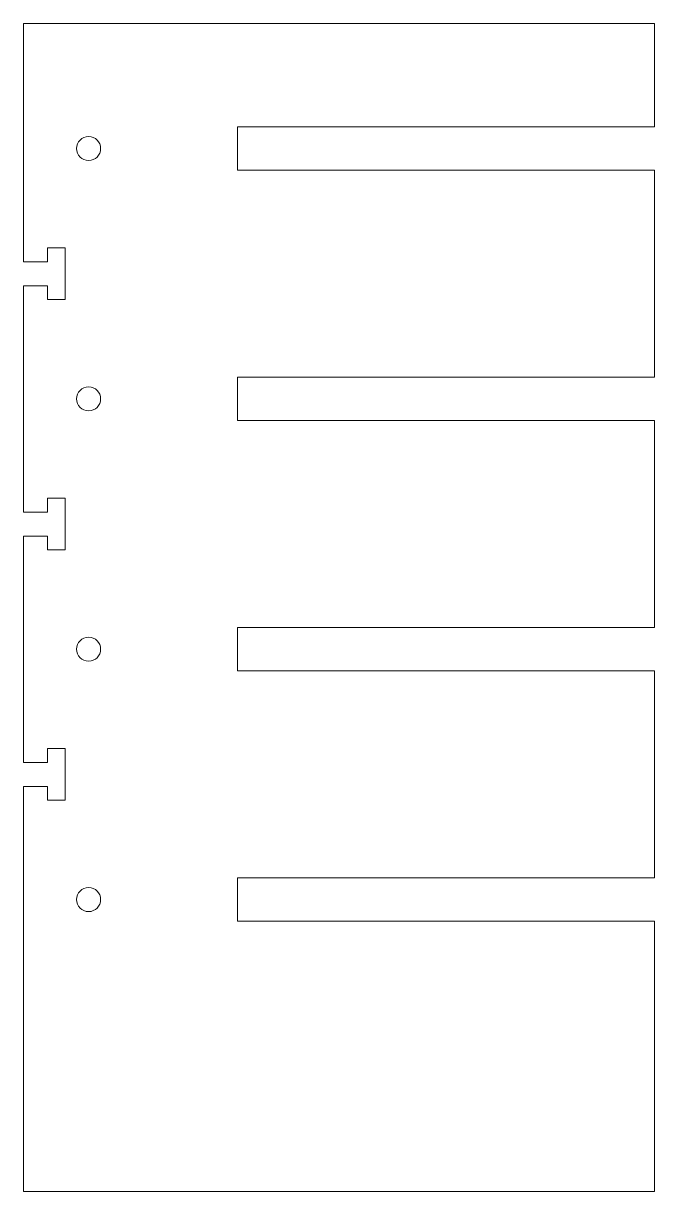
# Model space of a CAD drawing. Header units: inches. Extents: x -1.89 to 1.89, y -3.5 to 3.5.
import ezdxf

# ---------------------------------------------------------------- set-up
doc = ezdxf.new("R2010")
doc.units = ezdxf.units.IN
doc.header["$MEASUREMENT"] = 0

msp = doc.modelspace()

# ---------------------------------------------------------------- linework, layer by layer
at = {"color": 1, "lineweight": 5}
for p, q in [((1.891, 3.5), (-1.891, 3.5)), ((-1.891, 3.5), (-1.891, 2.072)), ((1.891, 2.88), (1.891, 3.5)), ((-0.609, 2.88), (1.891, 2.88)), ((-0.609, 2.62), (-0.609, 2.88)), ((1.891, 2.62), (-0.609, 2.62)), ((1.891, 1.38), (1.891, 2.62)), ((-1.746, 2.155), (-1.641, 2.155)), ((-1.746, 2.072), (-1.746, 2.155)), ((-1.641, 2.155), (-1.641, 1.845)), ((-1.891, 2.072), (-1.746, 2.072)), ((-1.891, 1.928), (-1.891, 0.572)), ((-1.746, 1.928), (-1.891, 1.928)), ((-1.746, 1.845), (-1.746, 1.928)), ((-1.641, 1.845), (-1.746, 1.845)), ((-0.609, 1.38), (1.891, 1.38)), ((-0.609, 1.12), (-0.609, 1.38)), ((1.891, 1.12), (-0.609, 1.12)), ((1.891, -0.12), (1.891, 1.12)), ((-1.746, 0.655), (-1.641, 0.655)), ((-1.746, 0.572), (-1.746, 0.655)), ((-1.641, 0.655), (-1.641, 0.345)), ((-1.891, 0.572), (-1.746, 0.572)), ((-1.891, 0.428), (-1.891, -0.928)), ((-1.746, 0.428), (-1.891, 0.428)), ((-1.746, 0.345), (-1.746, 0.428)), ((-1.641, 0.345), (-1.746, 0.345)), ((-0.609, -0.12), (1.891, -0.12)), ((-0.609, -0.38), (-0.609, -0.12)), ((1.891, -0.38), (-0.609, -0.38)), ((1.891, -1.62), (1.891, -0.38)), ((-1.746, -0.845), (-1.641, -0.845)), ((-1.746, -0.928), (-1.746, -0.845)), ((-1.641, -0.845), (-1.641, -1.155)), ((-1.891, -0.928), (-1.746, -0.928)), ((-1.891, -1.072), (-1.891, -3.5)), ((-1.746, -1.072), (-1.891, -1.072)), ((-1.746, -1.155), (-1.746, -1.072)), ((-1.641, -1.155), (-1.746, -1.155)), ((-0.609, -1.62), (1.891, -1.62)), ((-0.609, -1.88), (-0.609, -1.62)), ((1.891, -1.88), (-0.609, -1.88)), ((1.891, -3.5), (1.891, -1.88)), ((-1.891, -3.5), (1.891, -3.5))]:
    msp.add_line(p, q, dxfattribs=at)
for centre in [(-1.5, 2.75), (-1.5, 1.25), (-1.5, -0.25), (-1.5, -1.75)]:
    msp.add_circle(centre, 0.072, dxfattribs=at)

doc.saveas('drawing.dxf')
